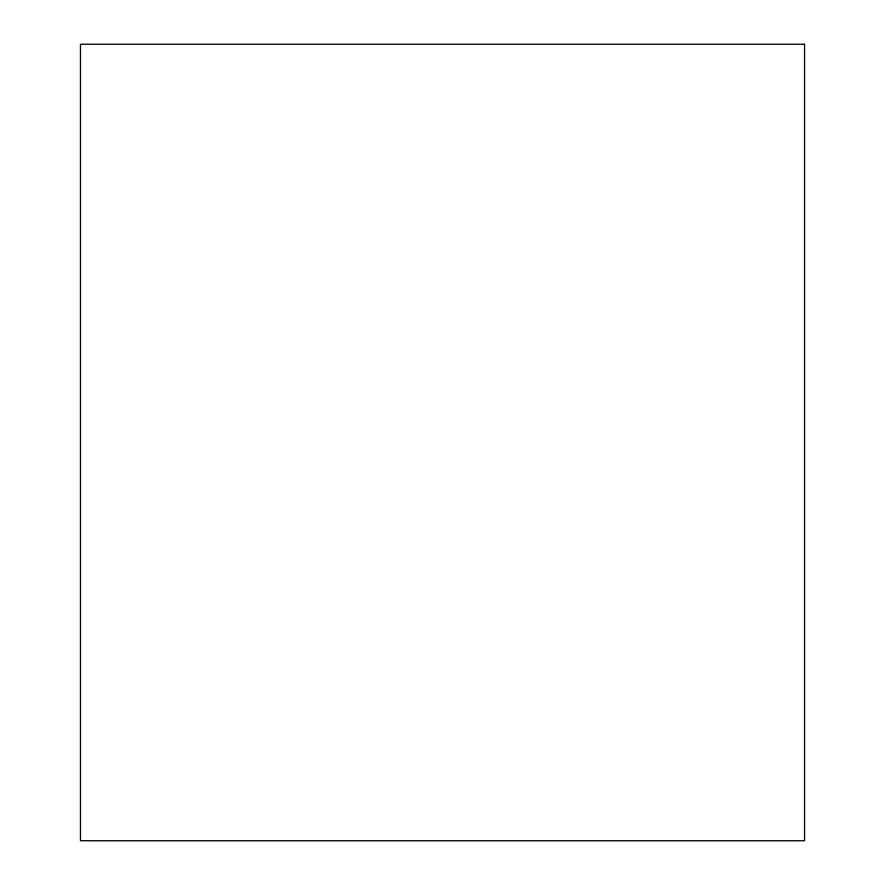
<?xml version="1.0" encoding="UTF-8"?>
<svg xmlns="http://www.w3.org/2000/svg" width="885" height="885" viewBox="0 0 885 885"><rect width="100%" height="100%" fill="white"/><g stroke="black" fill="none" stroke-linecap="round" stroke-linejoin="round"><path stroke-width="1.33" d="M804.542 44.25L80.458 44.25L80.458 840.75L804.542 840.75L804.542 44.25"/></g></svg>
